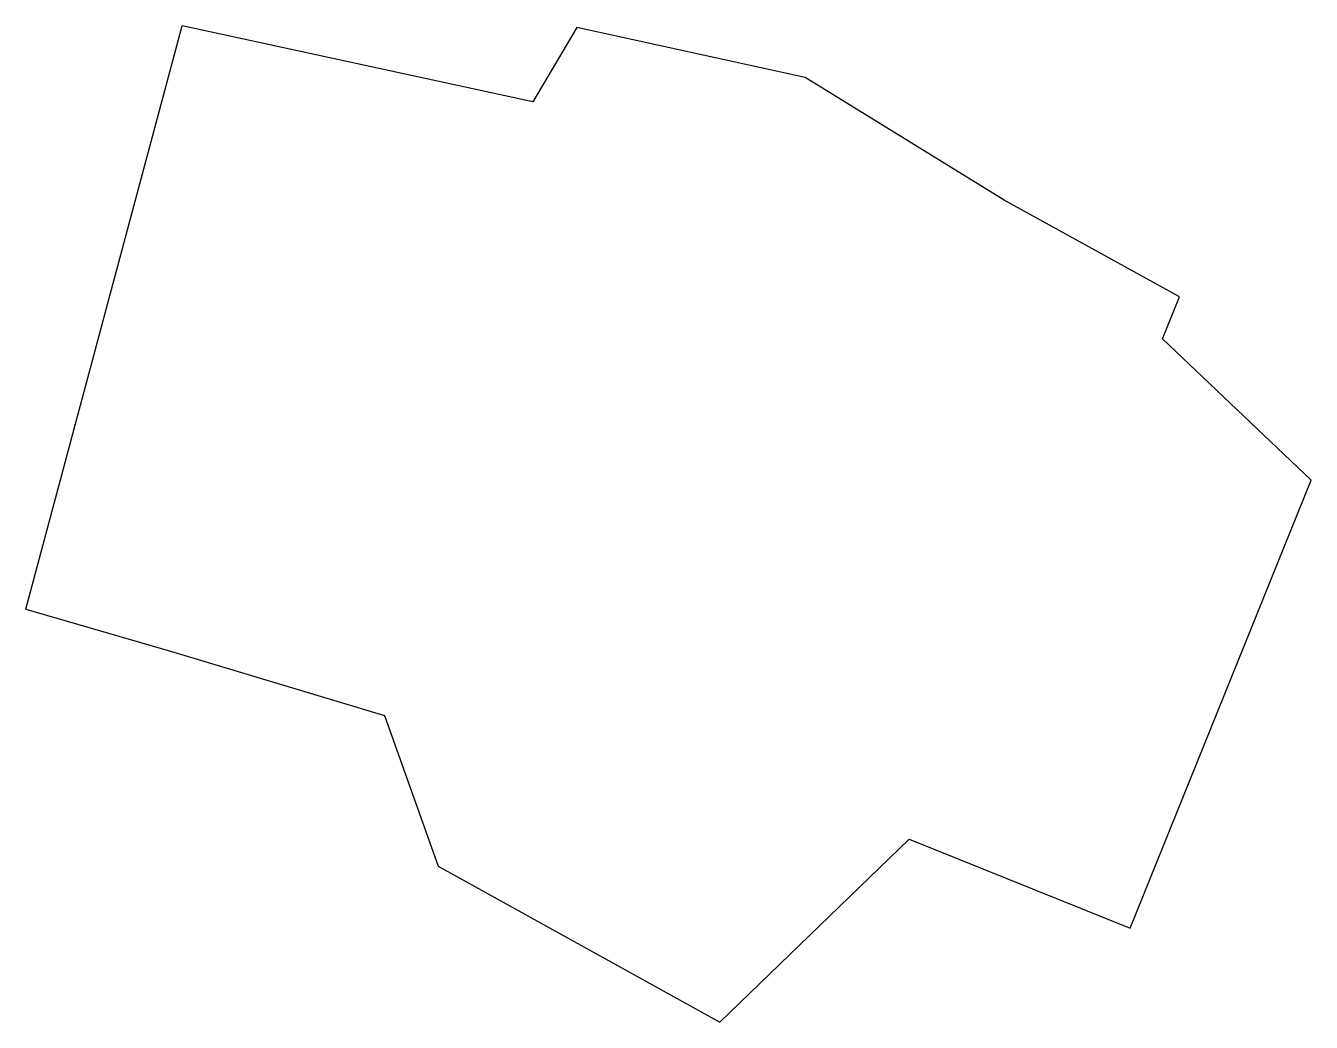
# Model space of a CAD drawing. Header units: millimetres. Extents: x -12 to 150, y -59 to 67.
import ezdxf

# ---------------------------------------------------------------- set-up
doc = ezdxf.new("R2010")
doc.units = ezdxf.units.MM

msp = doc.modelspace()

# ---------------------------------------------------------------- linework, layer by layer
for p, q in [((-12.12, -6.59), (7.55, 66.82)), ((51.66, 57.24), (7.55, 66.82)), ((57.19, 66.61), (51.66, 57.24)), ((85.91, 60.29), (57.19, 66.61)), ((110.96, 44.88), (85.91, 60.29)), ((133.02, 32.73), (110.96, 44.88)), ((130.88, 27.45), (133.02, 32.73)), ((149.58, 9.65), (130.88, 27.45)), ((126.8, -46.72), (149.58, 9.65)), ((-12.12, -6.59), (6.08, -11.85)), ((6.08, -11.85), (33.01, -19.94)), ((33.01, -19.94), (39.74, -38.88)), ((75.17, -58.54), (98.99, -35.49)), ((98.99, -35.49), (126.8, -46.72)), ((39.74, -38.88), (75.17, -58.54))]:
    msp.add_line(p, q)

doc.saveas('drawing.dxf')
